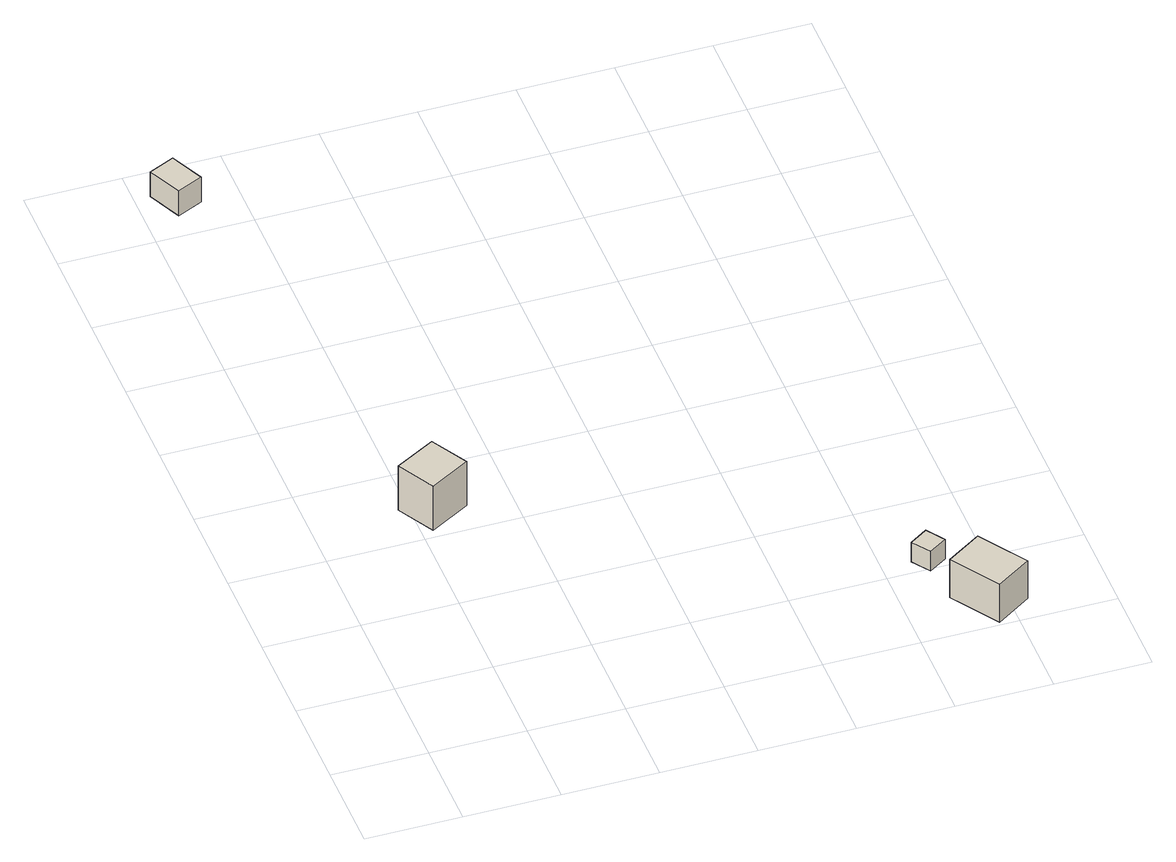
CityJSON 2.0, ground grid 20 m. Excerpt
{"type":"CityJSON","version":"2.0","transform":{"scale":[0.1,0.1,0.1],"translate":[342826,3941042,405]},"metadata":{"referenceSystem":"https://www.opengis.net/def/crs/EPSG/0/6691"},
"CityObjects":{
"building1":{"type":"Building","attributes":{"measuredHeight":12,"BuildingIDAttribute.prefecture":"14","BuildingIDAttribute.city":"14151","BuildingDetailAttribute.surveyYear":2015},"geometry":[{"type":"Solid","lod":"1","boundaries":[[[[0,1,2,3]],[[2,4,5,3]],[[1,6,4,2]],[[0,7,6,1]],[[3,5,7,0]],[[4,6,7,5]]]]}]},
"building2":{"type":"Building","attributes":{"usage":"452","measuredHeight":6.7,"storeysAboveGround":1,"BuildingIDAttribute.prefecture":"14","BuildingIDAttribute.city":"14151","BuildingDetailAttribute.totalFloorArea":39.81,"BuildingDetailAttribute.buildingFootprintArea":39.81,"BuildingDetailAttribute.buildingStructureType":"610","BuildingDetailAttribute.buildingStructureOrgType":"2","BuildingDetailAttribute.orgUsage":"193","BuildingDetailAttribute.surveyYear":2015},"geometry":[{"type":"Solid","lod":"1","boundaries":[[[[8,9,10,11]],[[10,12,13,11]],[[9,14,12,10]],[[8,15,14,9]],[[11,13,15,8]],[[12,14,15,13]]]]}]},
"building3":{"type":"Building","attributes":{"usage":"452","measuredHeight":5.3,"storeysAboveGround":1,"BuildingIDAttribute.prefecture":"14","BuildingIDAttribute.city":"14151","BuildingDetailAttribute.totalFloorArea":17.49,"BuildingDetailAttribute.buildingFootprintArea":17.49,"BuildingDetailAttribute.buildingStructureType":"610","BuildingDetailAttribute.buildingStructureOrgType":"2","BuildingDetailAttribute.orgUsage":"193","BuildingDetailAttribute.surveyYear":2015},"geometry":[{"type":"Solid","lod":"1","boundaries":[[[[16,17,18,19]],[[18,20,21,19]],[[17,22,20,18]],[[16,23,22,17]],[[19,21,23,16]],[[20,22,23,21]]]]}]},
"building4":{"type":"Building","attributes":{"usage":"452","measuredHeight":11.7,"storeysAboveGround":1,"BuildingIDAttribute.prefecture":"14","BuildingIDAttribute.city":"14151","BuildingDetailAttribute.totalFloorArea":89.88,"BuildingDetailAttribute.buildingFootprintArea":89.88,"BuildingDetailAttribute.buildingStructureType":"610","BuildingDetailAttribute.buildingStructureOrgType":"2","BuildingDetailAttribute.orgUsage":"193","BuildingDetailAttribute.surveyYear":2015},"geometry":[{"type":"Solid","lod":"1","boundaries":[[[[24,25,26,27]],[[26,28,29,27]],[[25,30,28,26]],[[24,31,30,25]],[[27,29,31,24]],[[28,30,31,29]]]]}]}
},
"vertices":[
[303,652,21],[218,604,21],[174,683,21],[259,731,21],[174,683,132],[259,731,132],[218,604,132],[303,652,132],
[95,1610,74],[41,1585,74],[8,1657,74],[62,1682,74],[8,1657,136],[62,1682,136],[41,1585,136],[95,1610,136],
[1060,232,7],[1098,257,7],[1124,219,7],[1086,194,7],[1124,219,56],[1086,194,56],[1098,257,56],[1060,232,56],
[1094,106,9],[1168,155,9],[1235,54,9],[1161,5,9],[1235,54,104],[1161,5,104],[1168,155,104],[1094,106,104]
]}
